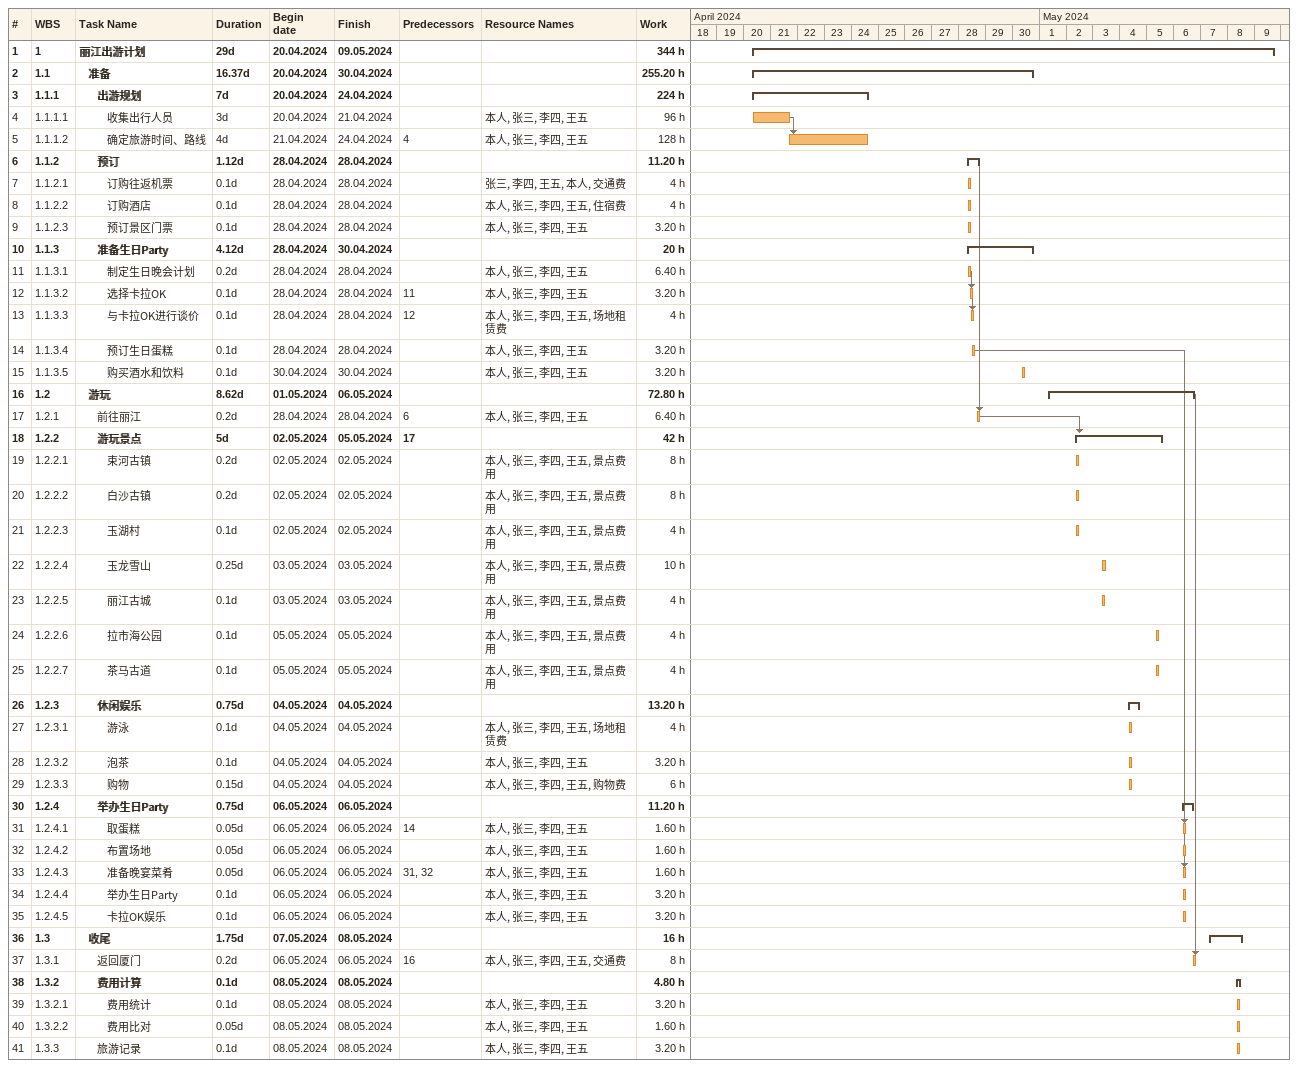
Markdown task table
| ID | WBS | Task | Duration | Start | Finish | Predecessors | Resources | Work (h) |
|---|---|---|---|---|---|---|---|---|
| 1 | 1 | **丽江出游计划** | 29d | 2024-04-20 | 2024-05-09 |  |  | 344 |
| 2 | 1.1 | **准备** | 16.37d | 2024-04-20 | 2024-04-30 |  |  | 255.20 |
| 3 | 1.1.1 | **出游规划** | 7d | 2024-04-20 | 2024-04-24 |  |  | 224 |
| 4 | 1.1.1.1 | 收集出行人员 | 3d | 2024-04-20 | 2024-04-21 |  | 本人, 张三, 李四, 王五 | 96 |
| 5 | 1.1.1.2 | 确定旅游时间、路线 | 4d | 2024-04-21 | 2024-04-24 | 4 | 本人, 张三, 李四, 王五 | 128 |
| 6 | 1.1.2 | **预订** | 1.12d | 2024-04-28 | 2024-04-28 |  |  | 11.20 |
| 7 | 1.1.2.1 | 订购往返机票 | 0.1d | 2024-04-28 | 2024-04-28 |  | 张三, 李四, 王五, 本人, 交通费 | 4 |
| 8 | 1.1.2.2 | 订购酒店 | 0.1d | 2024-04-28 | 2024-04-28 |  | 本人, 张三, 李四, 王五, 住宿费 | 4 |
| 9 | 1.1.2.3 | 预订景区门票 | 0.1d | 2024-04-28 | 2024-04-28 |  | 本人, 张三, 李四, 王五 | 3.20 |
| 10 | 1.1.3 | **准备生日Party** | 4.12d | 2024-04-28 | 2024-04-30 |  |  | 20 |
| 11 | 1.1.3.1 | 制定生日晚会计划 | 0.2d | 2024-04-28 | 2024-04-28 |  | 本人, 张三, 李四, 王五 | 6.40 |
| 12 | 1.1.3.2 | 选择卡拉OK | 0.1d | 2024-04-28 | 2024-04-28 | 11 | 本人, 张三, 李四, 王五 | 3.20 |
| 13 | 1.1.3.3 | 与卡拉OK进行谈价 | 0.1d | 2024-04-28 | 2024-04-28 | 12 | 本人, 张三, 李四, 王五, 场地租赁费 | 4 |
| 14 | 1.1.3.4 | 预订生日蛋糕 | 0.1d | 2024-04-28 | 2024-04-28 |  | 本人, 张三, 李四, 王五 | 3.20 |
| 15 | 1.1.3.5 | 购买酒水和饮料 | 0.1d | 2024-04-30 | 2024-04-30 |  | 本人, 张三, 李四, 王五 | 3.20 |
| 16 | 1.2 | **游玩** | 8.62d | 2024-05-01 | 2024-05-06 |  |  | 72.80 |
| 17 | 1.2.1 | 前往丽江 | 0.2d | 2024-04-28 | 2024-04-28 | 6 | 本人, 张三, 李四, 王五 | 6.40 |
| 18 | 1.2.2 | **游玩景点** | 5d | 2024-05-02 | 2024-05-05 | 17 |  | 42 |
| 19 | 1.2.2.1 | 束河古镇 | 0.2d | 2024-05-02 | 2024-05-02 |  | 本人, 张三, 李四, 王五, 景点费用 | 8 |
| 20 | 1.2.2.2 | 白沙古镇 | 0.2d | 2024-05-02 | 2024-05-02 |  | 本人, 张三, 李四, 王五, 景点费用 | 8 |
| 21 | 1.2.2.3 | 玉湖村 | 0.1d | 2024-05-02 | 2024-05-02 |  | 本人, 张三, 李四, 王五, 景点费用 | 4 |
| 22 | 1.2.2.4 | 玉龙雪山 | 0.25d | 2024-05-03 | 2024-05-03 |  | 本人, 张三, 李四, 王五, 景点费用 | 10 |
| 23 | 1.2.2.5 | 丽江古城 | 0.1d | 2024-05-03 | 2024-05-03 |  | 本人, 张三, 李四, 王五, 景点费用 | 4 |
| 24 | 1.2.2.6 | 拉市海公园 | 0.1d | 2024-05-05 | 2024-05-05 |  | 本人, 张三, 李四, 王五, 景点费用 | 4 |
| 25 | 1.2.2.7 | 茶马古道 | 0.1d | 2024-05-05 | 2024-05-05 |  | 本人, 张三, 李四, 王五, 景点费用 | 4 |
| 26 | 1.2.3 | **休闲娱乐** | 0.75d | 2024-05-04 | 2024-05-04 |  |  | 13.20 |
| 27 | 1.2.3.1 | 游泳 | 0.1d | 2024-05-04 | 2024-05-04 |  | 本人, 张三, 李四, 王五, 场地租赁费 | 4 |
| 28 | 1.2.3.2 | 泡茶 | 0.1d | 2024-05-04 | 2024-05-04 |  | 本人, 张三, 李四, 王五 | 3.20 |
| 29 | 1.2.3.3 | 购物 | 0.15d | 2024-05-04 | 2024-05-04 |  | 本人, 张三, 李四, 王五, 购物费 | 6 |
| 30 | 1.2.4 | **举办生日Party** | 0.75d | 2024-05-06 | 2024-05-06 |  |  | 11.20 |
| 31 | 1.2.4.1 | 取蛋糕 | 0.05d | 2024-05-06 | 2024-05-06 | 14 | 本人, 张三, 李四, 王五 | 1.60 |
| 32 | 1.2.4.2 | 布置场地 | 0.05d | 2024-05-06 | 2024-05-06 |  | 本人, 张三, 李四, 王五 | 1.60 |
| 33 | 1.2.4.3 | 准备晚宴菜肴 | 0.05d | 2024-05-06 | 2024-05-06 | 31, 32 | 本人, 张三, 李四, 王五 | 1.60 |
| 34 | 1.2.4.4 | 举办生日Party | 0.1d | 2024-05-06 | 2024-05-06 |  | 本人, 张三, 李四, 王五 | 3.20 |
| 35 | 1.2.4.5 | 卡拉OK娱乐 | 0.1d | 2024-05-06 | 2024-05-06 |  | 本人, 张三, 李四, 王五 | 3.20 |
| 36 | 1.3 | **收尾** | 1.75d | 2024-05-07 | 2024-05-08 |  |  | 16 |
| 37 | 1.3.1 | 返回厦门 | 0.2d | 2024-05-06 | 2024-05-06 | 16 | 本人, 张三, 李四, 王五, 交通费 | 8 |
| 38 | 1.3.2 | **费用计算** | 0.1d | 2024-05-08 | 2024-05-08 |  |  | 4.80 |
| 39 | 1.3.2.1 | 费用统计 | 0.1d | 2024-05-08 | 2024-05-08 |  | 本人, 张三, 李四, 王五 | 3.20 |
| 40 | 1.3.2.2 | 费用比对 | 0.05d | 2024-05-08 | 2024-05-08 |  | 本人, 张三, 李四, 王五 | 1.60 |
| 41 | 1.3.3 | 旅游记录 | 0.1d | 2024-05-08 | 2024-05-08 |  | 本人, 张三, 李四, 王五 | 3.20 |
